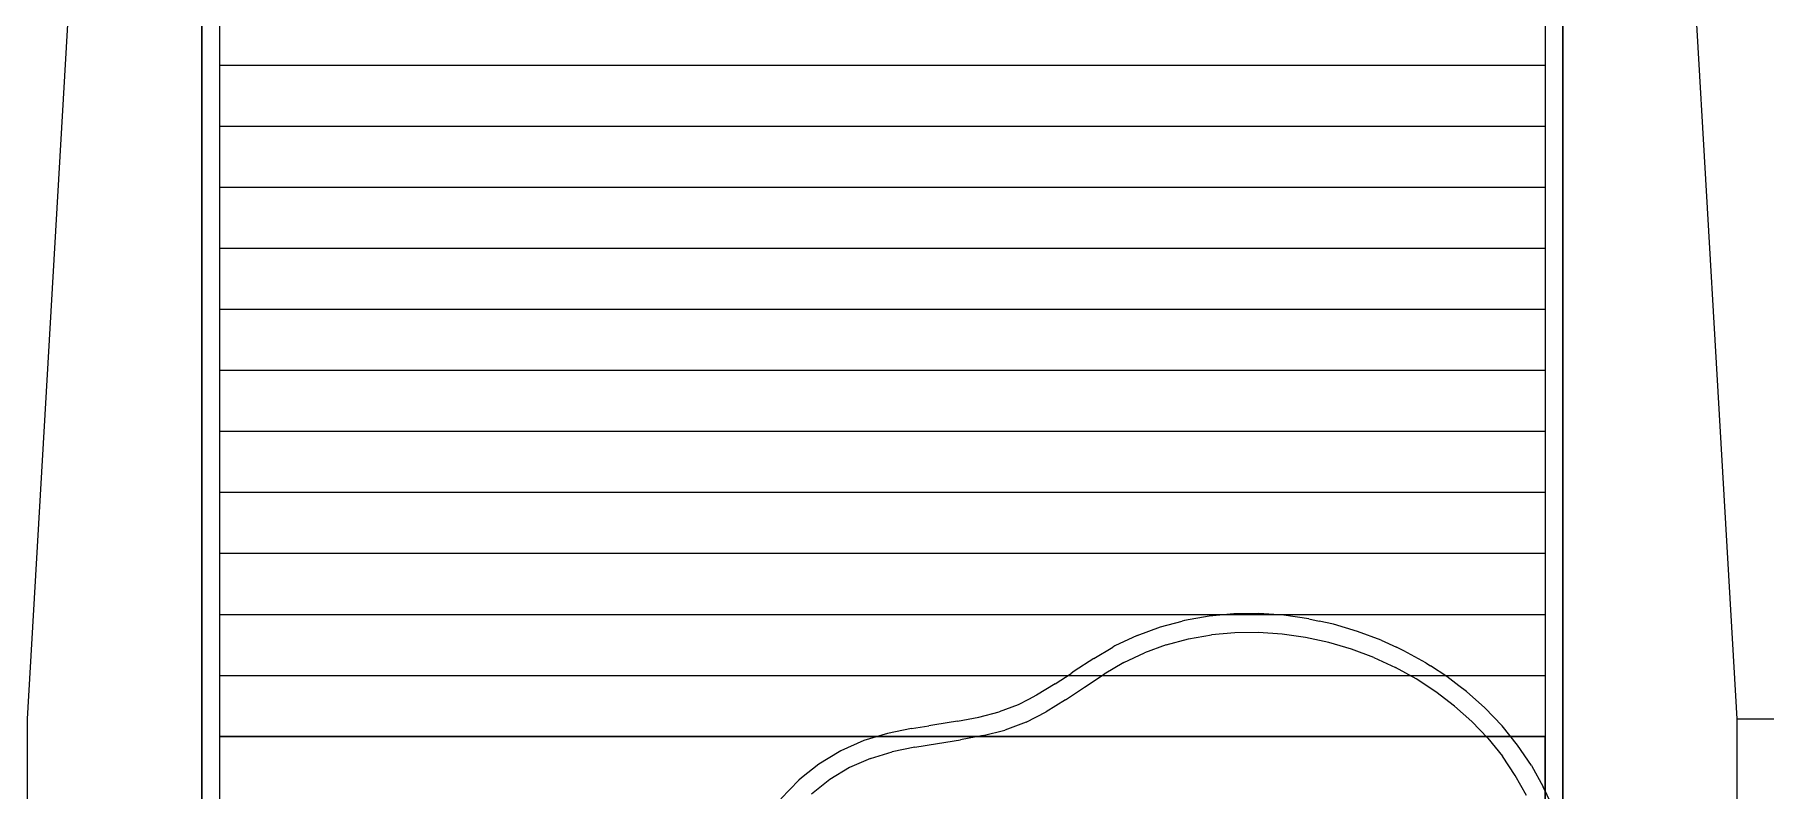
# Model space of a CAD drawing. Header units: millimetres. Extents: x 930469 to 1523124, y -120375 to 411163.
# Drawn here: x 1401818 to 1411738, y 139743 to 144078 of the extents above; entities that cross this region are included whole.
import ezdxf

# ---------------------------------------------------------------- set-up
doc = ezdxf.new("R2010")
doc.units = ezdxf.units.MM
for name, color, linetype, lineweight in [('A-NET THAY', 8, 'Continuous', 0), ('A1-KÝ HIỆU', 8, 'Continuous', 0), ('COT VACH', 8, 'Continuous', 0), ('xr', 8, 'Continuous', 0)]:
    doc.layers.add(name, color=color, linetype=linetype, lineweight=lineweight)

# ---------------------------------------------------------------- blocks, each defined once
blk = doc.blocks.new('zzz')
at = {"layer": 'xr', "ltscale": 3}
for p, q in [((1238104, 26993), (1237823, 26944)), ((1238389, 27019), (1238104, 26993)), ((1238676, 27022), (1238389, 27019)), ((1238963, 27003), (1238676, 27022)), ((1239249, 26962), (1238963, 27003)), ((1237281, 26773), (1237548, 26871)), ((1237548, 26871), (1237796, 26937)), ((1237823, 26944), (1237796, 26937)), ((1238400, 26803), (1238133, 26779)), ((1238670, 26806), (1238400, 26803)), ((1238941, 26788), (1238670, 26806)), ((1239210, 26749), (1238941, 26788)), ((1239249, 26962), (1239366, 26937)), ((1239531, 26901), (1239366, 26937)), ((1239807, 26819), (1239531, 26901)), ((1240077, 26718), (1239807, 26819)), ((1236785, 26509), (1237002, 26637)), ((1237025, 26651), (1237002, 26637)), ((1237281, 26773), (1237025, 26651)), ((1237614, 26665), (1237366, 26574)), ((1237614, 26665), (1237870, 26733)), ((1237870, 26733), (1238133, 26779)), ((1239477, 26691), (1239210, 26749)), ((1239738, 26614), (1239477, 26691)), ((1239993, 26518), (1239738, 26614)), ((1240077, 26718), (1240252, 26637)), ((1240338, 26597), (1240252, 26637)), ((1240589, 26458), (1240338, 26597)), ((1236785, 26509), (1236558, 26361)), ((1237128, 26460), (1236900, 26326)), ((1237128, 26460), (1237366, 26574)), ((1239993, 26518), (1240240, 26404)), ((1240477, 26273), (1240240, 26404)), ((1240589, 26458), (1240643, 26423)), ((1240829, 26302), (1240643, 26423)), ((1236341, 26216), (1236128, 26085)), ((1236341, 26216), (1236522, 26337)), ((1236558, 26361), (1236522, 26337)), ((1236678, 26180), (1236900, 26326)), ((1240704, 26125), (1240477, 26273)), ((1240968, 26195), (1240829, 26302)), ((1241055, 26129), (1240968, 26195)), ((1236036, 26037), (1235917, 25976)), ((1236128, 26085), (1236036, 26037)), ((1236458, 26034), (1236236, 25897)), ((1236458, 26034), (1236678, 26180)), ((1240917, 25962), (1240704, 26125)), ((1241267, 25940), (1241055, 26129)), ((1235219, 25788), (1235467, 25834)), ((1235467, 25834), (1235699, 25894)), ((1235917, 25976), (1235699, 25894)), ((1236006, 25778), (1236236, 25897)), ((1240917, 25962), (1241117, 25784)), ((1241267, 25940), (1241463, 25735)), ((1234420, 25647), (1234148, 25565)), ((1234692, 25704), (1234420, 25647)), ((1234692, 25704), (1234891, 25737)), ((1234959, 25748), (1234891, 25737)), ((1235219, 25788), (1234959, 25748)), ((1235514, 25623), (1235255, 25575)), ((1235514, 25623), (1235765, 25687)), ((1236006, 25778), (1235765, 25687)), ((1241300, 25592), (1241117, 25784)), ((1241641, 25515), (1241463, 25735)), ((1233863, 25437), (1233632, 25296)), ((1233882, 25449), (1233863, 25437)), ((1234148, 25565), (1233882, 25449)), ((1234223, 25362), (1234473, 25437)), ((1234732, 25492), (1234473, 25437)), ((1234732, 25492), (1234993, 25534)), ((1234993, 25534), (1235255, 25575)), ((1241300, 25592), (1241467, 25386)), ((1241799, 25281), (1241641, 25515)), ((1233632, 25296), (1233433, 25137)), ((1233982, 25257), (1233756, 25119)), ((1234223, 25362), (1233982, 25257)), ((1241615, 25167), (1241467, 25386)), ((1241799, 25281), (1241935, 25036)), ((1233195, 24899), (1233402, 25112)), ((1233433, 25137), (1233402, 25112)), ((1233756, 25119), (1233547, 24951)), ((1241743, 24937), (1241615, 25167)), ((1242160, 24563), (1241935, 25036))]:
    blk.add_line(p, q, dxfattribs=at)
blk = doc.blocks.new('frefegthmm')
at = {"layer": 'A-NET THAY', "ltscale": 3}
for p, q in [((1584310.1, 515098.5), (1584310.1, 522698.5)), ((1584660.1, 515098.5), (1584660.1, 522698.5)), ((1585010.1, 515098.5), (1585010.1, 522698.5)), ((1585360.1, 515098.5), (1585360.1, 522698.5)), ((1585710.1, 515098.5), (1585710.1, 522698.5)), ((1586060.1, 515098.5), (1586060.1, 522698.5)), ((1586410.1, 515098.5), (1586410.1, 522698.5)), ((1586760.1, 515098.5), (1586760.1, 522698.5)), ((1587110.1, 515098.5), (1587110.1, 522698.5)), ((1587460.1, 515098.5), (1587460.1, 522698.5)), ((1587810.1, 515098.5), (1587810.1, 522698.5)), ((1588160.1, 515098.5), (1588160.1, 522698.5))]:
    blk.add_line(p, q, dxfattribs=at)
blk.add_lwpolyline([(1588060.1, 523798.5), (1588060.1, 525148.5)], dxfattribs=at)
for points in [[(1576010.1, 522798.5), (1607910.1, 522798.5), (1607910.1, 523098.5), (1595860.1, 523798.5), (1588060.1, 523798.5), (1576010.1, 523098.5)], [(1588160.1, 515098.5), (1595760.1, 515098.5), (1595760.1, 522698.5), (1588160.1, 522698.5)], [(1576010.1, 514998.5), (1607910.1, 514998.5), (1607910.1, 514698.5), (1595860.1, 513998.5), (1588060.1, 513998.5), (1576010.1, 514698.5)]]:
    blk.add_lwpolyline(points, close=True, dxfattribs=at)
at = {"layer": 'A1-KÝ HIỆU', "ltscale": 3}
for points in [[(1607910.1, 522798.5), (1576010.1, 522798.5), (1576010.1, 522698.5), (1607910.1, 522698.5)], [(1607910.1, 514998.5), (1576010.1, 514998.5), (1576010.1, 515098.5), (1607910.1, 515098.5)]]:
    blk.add_lwpolyline(points, close=True, dxfattribs=at)
at = {"layer": 'A-NET THAY', "xscale": 0.5, "yscale": 0.5, "zscale": 0.5, "rotation": 90}
blk.add_blockref('zzz', (1600967.1, -98281), dxfattribs=at)

msp = doc.modelspace()

# ---------------------------------------------------------------- block references
at = {"layer": 'COT VACH', "rotation": 269.9999999999985}
msp.add_blockref('frefegthmm', (887778.3, 1728213.1), dxfattribs=at)

doc.saveas('drawing.dxf')
